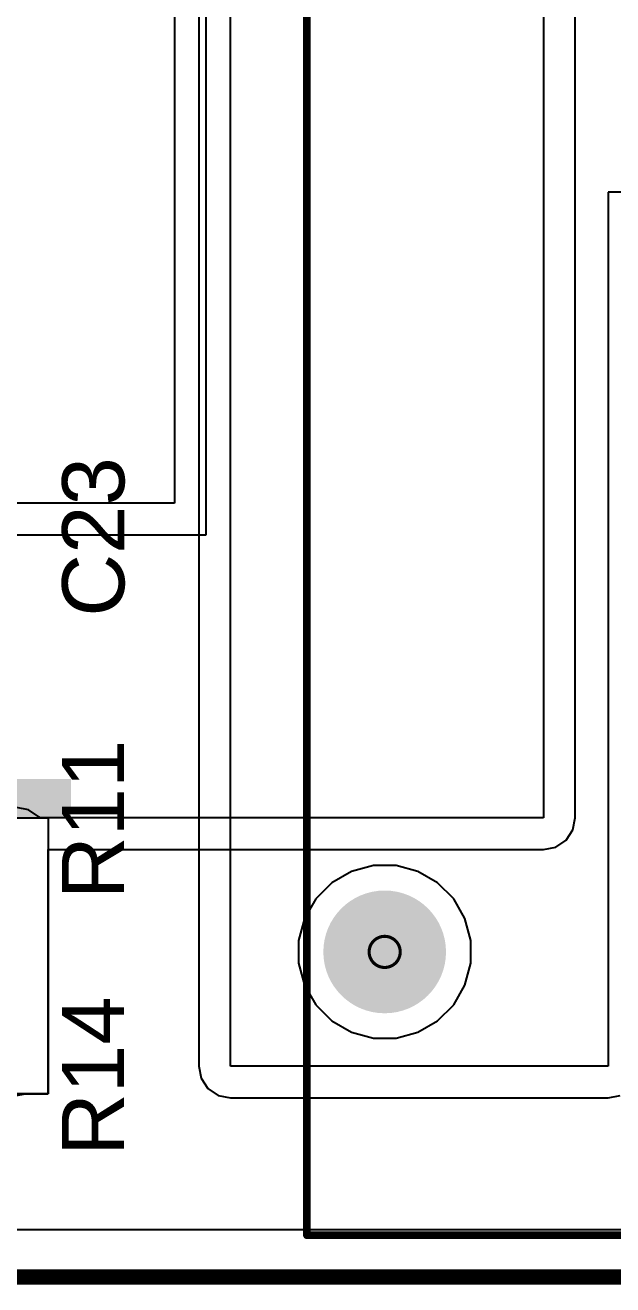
# Model space of a CAD drawing. Header units: inches. Extents: x -5 to 5328, y -4 to 5281.
# Drawn here: x 43.66 to 53.26, y -4.13 to 16.43 of the extents above; entities that cross this region are included whole.
import ezdxf

# ---------------------------------------------------------------- set-up
doc = ezdxf.new("R2010")
doc.units = ezdxf.units.IN
for name, color, linetype in [('Board Outline', 216, 'Continuous'), ('Bottom Layer', 5, 'Continuous'), ('Bottom Solder', 6, 'Continuous'), ('Drill Drawing', 1, 'Continuous'), ('Layer 1', 16, 'Continuous'), ('Layer 2', 76, 'Continuous'), ('Multi-Layer', 9, 'Continuous'), ('Pad Holes', 156, 'Continuous'), ('Top Layer', 1, 'Continuous'), ('Top Overlay', 2, 'Continuous'), ('Top Solder', 216, 'Continuous')]:
    doc.layers.add(name, color=color, linetype=linetype)
doc.styles.add('Arial', font='', dxfattribs={"height": 0.2})
doc.styles.get('Arial').set_extended_font_data('Arial')

# ---------------------------------------------------------------- blocks, each defined once
blk = doc.blocks.new('G6RN_1_DC24_124')
at = {"layer": 'Bottom Layer'}
h = blk.add_hatch(color=5, dxfattribs=at)
edge = h.paths.add_edge_path()
edge.add_arc((-3.81, -9.5), 0.9, 0, 360)
at = {"layer": 'Bottom Solder'}
h = blk.add_hatch(color=6, dxfattribs=at)
edge = h.paths.add_edge_path()
edge.add_arc((-3.81, -9.5), 1.002, 0, 360)
at = {"layer": 'Layer 1'}
h = blk.add_hatch(color=16, dxfattribs=at)
edge = h.paths.add_edge_path()
edge.add_arc((-3.81, -9.5), 0.9, 0, 360)
at = {"layer": 'Layer 2'}
h = blk.add_hatch(color=76, dxfattribs=at)
edge = h.paths.add_edge_path()
edge.add_arc((-3.81, -9.5), 0.9, 0, 360)
at = {"layer": 'Multi-Layer'}
h = blk.add_hatch(color=9, dxfattribs=at)
edge = h.paths.add_edge_path()
edge.add_arc((-3.81, -9.5), 0.9, 0, 360)
at = {"layer": 'Pad Holes'}
h = blk.add_hatch(color=7, dxfattribs=at)
edge = h.paths.add_edge_path()
edge.add_arc((-3.81, -9.5), 0.6, 0, 360)
at = {"layer": 'Top Layer'}
h = blk.add_hatch(color=1, dxfattribs=at)
edge = h.paths.add_edge_path()
edge.add_arc((-3.81, -9.5), 0.9, 0, 360)
at = {"layer": 'Top Solder'}
h = blk.add_hatch(color=216, dxfattribs=at)
edge = h.paths.add_edge_path()
edge.add_arc((-3.81, -9.5), 1.002, 0, 360)
at = {"layer": 'Top Overlay'}
for points in [[(-5.08, 14.377, 0.127, 0.127, 0), (-5.08, -14.123, 0.127, 0.127, 0)], [(-5.08, -14.123, 0.127, 0.127, 0), (5.08, -14.123, 0.127, 0.127, 0)]]:
    blk.add_lwpolyline(points, format="xyseb", dxfattribs=at)
blk.add_lwpolyline([(-5.112, -14.123, 0.0635, 0.0635, 1), (-5.048, -14.123, 0.0635, 0.0635, 1)], format="xyseb", close=True, dxfattribs=at)
blk.add_lwpolyline([(-5.112, -14.123, 0.0635, 0.0635, 1), (-5.048, -14.123, 0.0635, 0.0635, 1)], format="xyseb", close=True, dxfattribs=at)

msp = doc.modelspace()

# ---------------------------------------------------------------- hatches: boundary and pattern name
at = {"layer": 'Top Layer'}
msp.add_hatch(color=1, dxfattribs=at).paths.add_polyline_path([(39.101, 3.495), (44.407, 3.495), (44.407, 4.131), (39.101, 4.131)])

# ---------------------------------------------------------------- linework, layer by layer
at = {"layer": 'Board Outline'}
msp.add_lwpolyline([(-4.019, -4, 0.254, 0.254, 0), (145.981, -4, 0.254, 0.254, 0)], format="xyseb", dxfattribs=at)
at = {"layer": 'Bottom Layer'}
for p, q in [((46.494, 21.329), (46.494, -0.556)), ((47.012, -0.556), (47.012, 21.329)), ((67.836, 13.709), (53.18, 13.709)), ((53.18, 13.709), (53.18, -0.556)), ((46.494, -0.556), (46.534, -0.755)), ((53.18, -0.556), (47.012, -0.556)), ((46.534, -0.755), (46.646, -0.923)), ((46.646, -0.923), (46.814, -1.035)), ((46.814, -1.035), (47.012, -1.074)), ((47.012, -1.074), (53.18, -1.074)), ((53.18, -1.074), (53.378, -1.035)), ((56.45, -3.231), (2.574, -3.231))]:
    msp.add_line(p, q, dxfattribs=at)
at = {"layer": 'Drill Drawing'}
for points in [[(49.786, 1.307, 0.0508, 0.0508, 1), (49.278, 1.307, 0.0508, 0.0508, 1)], [(49.265, 1.307, 0.0254, 0.0254, 1), (49.291, 1.307, 0.0254, 0.0254, 1)], [(49.773, 1.307, 0.0254, 0.0254, 1), (49.799, 1.307, 0.0254, 0.0254, 1)]]:
    msp.add_lwpolyline(points, format="xyseb", close=True, dxfattribs=at)
at = {"layer": 'Layer 1'}
for p, q in [((49.347, 2.715), (48.988, 2.619)), ((49.717, 2.715), (49.347, 2.715)), ((50.075, 2.619), (49.717, 2.715)), ((48.988, 2.619), (48.667, 2.433)), ((50.396, 2.433), (50.075, 2.619)), ((48.667, 2.433), (48.405, 2.171)), ((50.659, 2.171), (50.396, 2.433)), ((48.405, 2.171), (48.22, 1.85)), ((50.844, 1.85), (50.659, 2.171)), ((48.22, 1.85), (48.124, 1.492)), ((50.94, 1.492), (50.844, 1.85)), ((48.124, 1.492), (48.124, 1.121)), ((50.94, 1.121), (50.94, 1.492)), ((48.124, 1.121), (48.22, 0.763)), ((50.844, 0.763), (50.94, 1.121)), ((48.22, 0.763), (48.405, 0.442)), ((50.659, 0.442), (50.844, 0.763)), ((48.405, 0.442), (48.667, 0.18)), ((50.396, 0.18), (50.659, 0.442)), ((48.667, 0.18), (48.988, -0.005)), ((50.075, -0.005), (50.396, 0.18)), ((48.988, -0.005), (49.347, -0.101)), ((49.347, -0.101), (49.717, -0.101)), ((49.717, -0.101), (50.075, -0.005)), ((56.45, -3.231), (2.574, -3.231))]:
    msp.add_line(p, q, dxfattribs=at)
at = {"layer": 'Layer 2'}
for p, q in [((49.347, 2.715), (48.988, 2.619)), ((49.717, 2.715), (49.347, 2.715)), ((50.075, 2.619), (49.717, 2.715)), ((48.988, 2.619), (48.667, 2.433)), ((50.396, 2.433), (50.075, 2.619)), ((48.667, 2.433), (48.405, 2.171)), ((50.659, 2.171), (50.396, 2.433)), ((48.405, 2.171), (48.22, 1.85)), ((50.844, 1.85), (50.659, 2.171)), ((48.22, 1.85), (48.124, 1.492)), ((50.94, 1.492), (50.844, 1.85)), ((48.124, 1.492), (48.124, 1.121)), ((50.94, 1.121), (50.94, 1.492)), ((48.124, 1.121), (48.22, 0.763)), ((50.844, 0.763), (50.94, 1.121)), ((48.22, 0.763), (48.405, 0.442)), ((50.659, 0.442), (50.844, 0.763)), ((48.405, 0.442), (48.667, 0.18)), ((50.396, 0.18), (50.659, 0.442)), ((48.667, 0.18), (48.988, -0.005)), ((50.075, -0.005), (50.396, 0.18)), ((48.988, -0.005), (49.347, -0.101)), ((49.347, -0.101), (49.717, -0.101)), ((49.717, -0.101), (50.075, -0.005)), ((56.45, -3.231), (43.093, -3.231))]:
    msp.add_line(p, q, dxfattribs=at)
at = {"layer": 'Top Layer'}
for p, q in [((46.099, 25.899), (46.099, 8.634)), ((46.616, 8.116), (46.616, 25.899)), ((52.128, 25.899), (52.128, 3.495)), ((52.646, 3.495), (52.646, 25.899)), ((46.099, 8.634), (39.101, 8.634)), ((39.101, 8.116), (46.616, 8.116)), ((43.716, 3.624), (43.518, 3.663)), ((43.884, 3.511), (43.716, 3.624)), ((43.895, 3.495), (43.884, 3.511)), ((27.477, 3.495), (44.036, 3.495)), ((52.128, 3.495), (43.895, 3.495)), ((44.036, 3.495), (44.036, -1.008)), ((52.495, 3.129), (52.607, 3.297)), ((52.607, 3.297), (52.646, 3.495)), ((52.326, 3.017), (52.495, 3.129)), ((44.036, 1.448), (44.036, 2.977)), ((44.036, 2.977), (52.128, 2.977)), ((52.128, 2.977), (52.326, 3.017)), ((49.347, 2.715), (48.988, 2.619)), ((49.717, 2.715), (49.347, 2.715)), ((50.075, 2.619), (49.717, 2.715)), ((48.988, 2.619), (48.667, 2.433)), ((50.396, 2.433), (50.075, 2.619)), ((48.667, 2.433), (48.405, 2.171)), ((50.659, 2.171), (50.396, 2.433)), ((48.405, 2.171), (48.22, 1.85)), ((50.844, 1.85), (50.659, 2.171)), ((48.22, 1.85), (48.124, 1.492)), ((50.94, 1.492), (50.844, 1.85)), ((44.036, -0.518), (44.036, 1.448)), ((48.124, 1.492), (48.124, 1.121)), ((50.94, 1.121), (50.94, 1.492)), ((48.124, 1.121), (48.22, 0.763)), ((50.844, 0.763), (50.94, 1.121)), ((48.22, 0.763), (48.405, 0.442)), ((50.659, 0.442), (50.844, 0.763)), ((48.405, 0.442), (48.667, 0.18)), ((50.396, 0.18), (50.659, 0.442)), ((48.667, 0.18), (48.988, -0.005)), ((50.075, -0.005), (50.396, 0.18)), ((48.988, -0.005), (49.347, -0.101)), ((49.347, -0.101), (49.717, -0.101)), ((49.717, -0.101), (50.075, -0.005)), ((44.036, -1.008), (44.036, -0.518)), ((44.036, -0.518), (44.036, -0.518)), ((44.036, -1.008), (27.477, -1.008)), ((43.518, -1.036), (43.66, -1.008)), ((43.66, -1.008), (44.036, -1.008)), ((55.039, -3.231), (2.574, -3.231))]:
    msp.add_line(p, q, dxfattribs=at)

# ---------------------------------------------------------------- block references
msp.add_blockref('G6RN_1_DC24_124', (53.342, 10.807))

# ---------------------------------------------------------------- texts
at = {"layer": 'Top Overlay', "style": 'Arial'}
for s, p in [('C23', (45.28, 6.779)), ('R11', (45.276, 2.169)), ('R14', (45.276, -2.023))]:
    msp.add_text(s, height=1.016, rotation=90, dxfattribs=at).set_placement(p)

doc.saveas('drawing.dxf')
